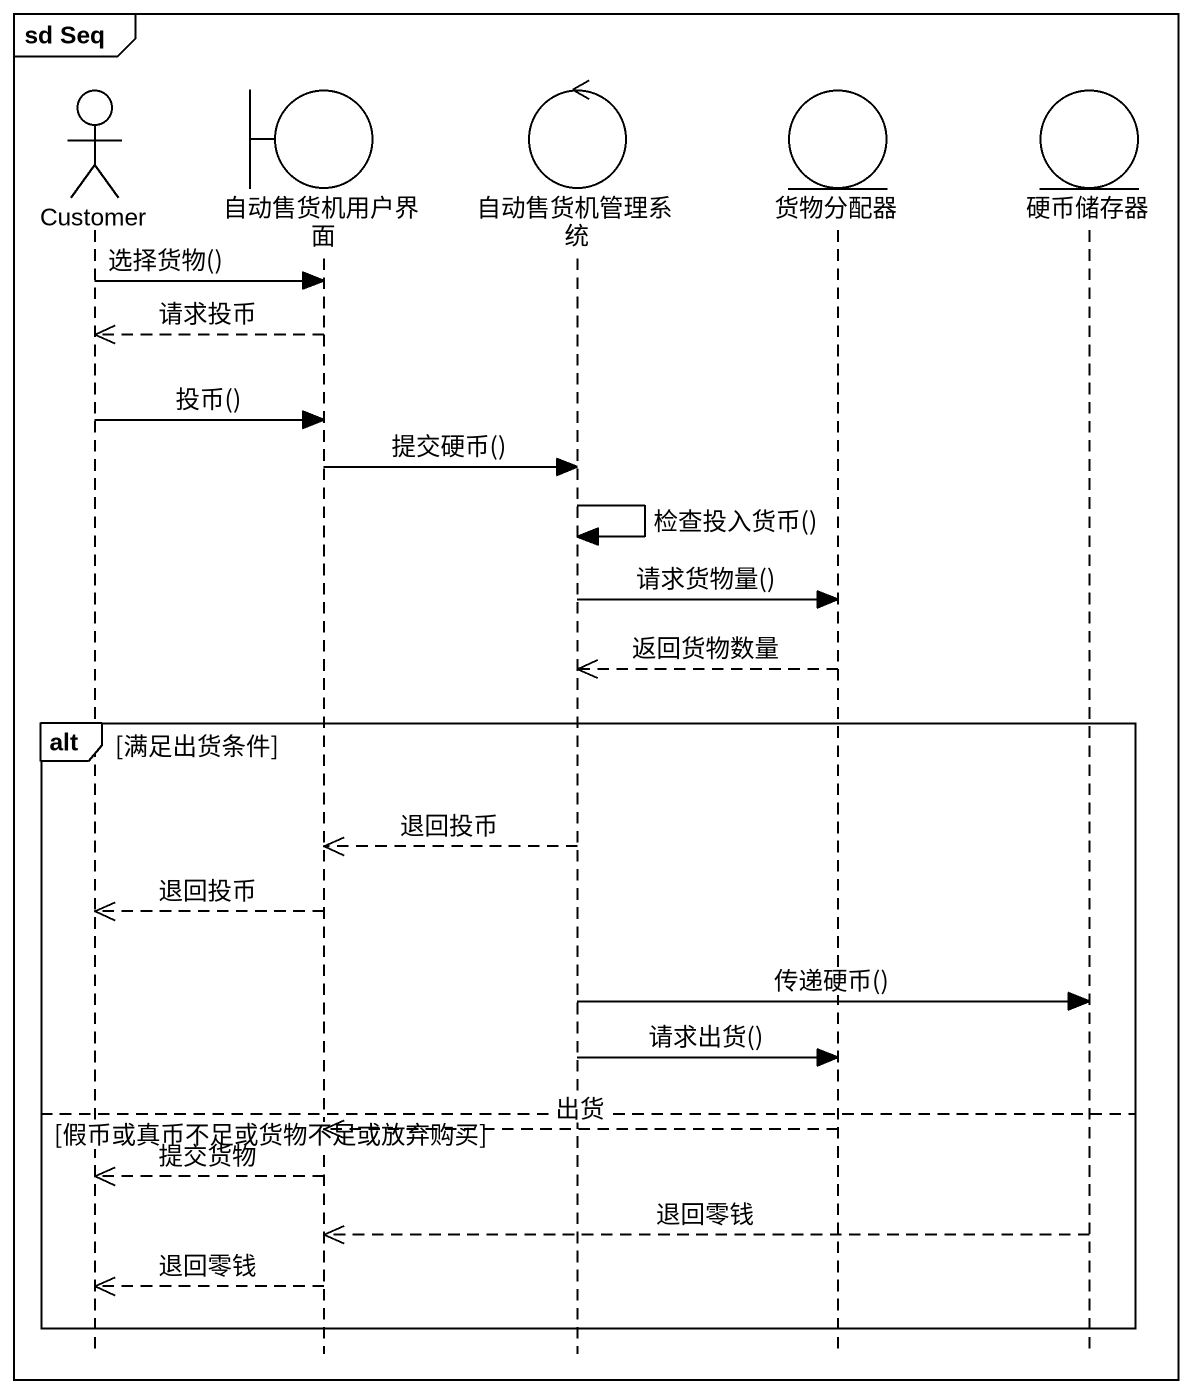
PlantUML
@startuml
mainframe sd Seq
hide footbox
actor Customer
boundary 自动售货机用户界面
control 自动售货机管理系统
entity 货物分配器
entity 硬币储存器

Customer -> 自动售货机用户界面 : 选择货物()
自动售货机用户界面 -->> Customer : 请求投币
Customer -> 自动售货机用户界面 : 投币()
自动售货机用户界面 -> 自动售货机管理系统 : 提交硬币()
自动售货机管理系统 -> 自动售货机管理系统 : 检查投入货币()
自动售货机管理系统 -> 货物分配器 : 请求货物量()
货物分配器 -->> 自动售货机管理系统 : 返回货物数量
alt 满足出货条件
  自动售货机管理系统 -->> 自动售货机用户界面 : 退回投币
  自动售货机用户界面 -->> Customer : 退回投币
  自动售货机管理系统 -> 硬币储存器 : 传递硬币()
  自动售货机管理系统 -> 货物分配器 : 请求出货()
else 假币或真币不足或货物不足或放弃购买
  货物分配器 -->> 自动售货机用户界面 : 出货
  自动售货机用户界面 -->> Customer : 提交货物
  硬币储存器 -->> 自动售货机用户界面 : 退回零钱
  自动售货机用户界面 -->> Customer : 退回零钱
end
@enduml
